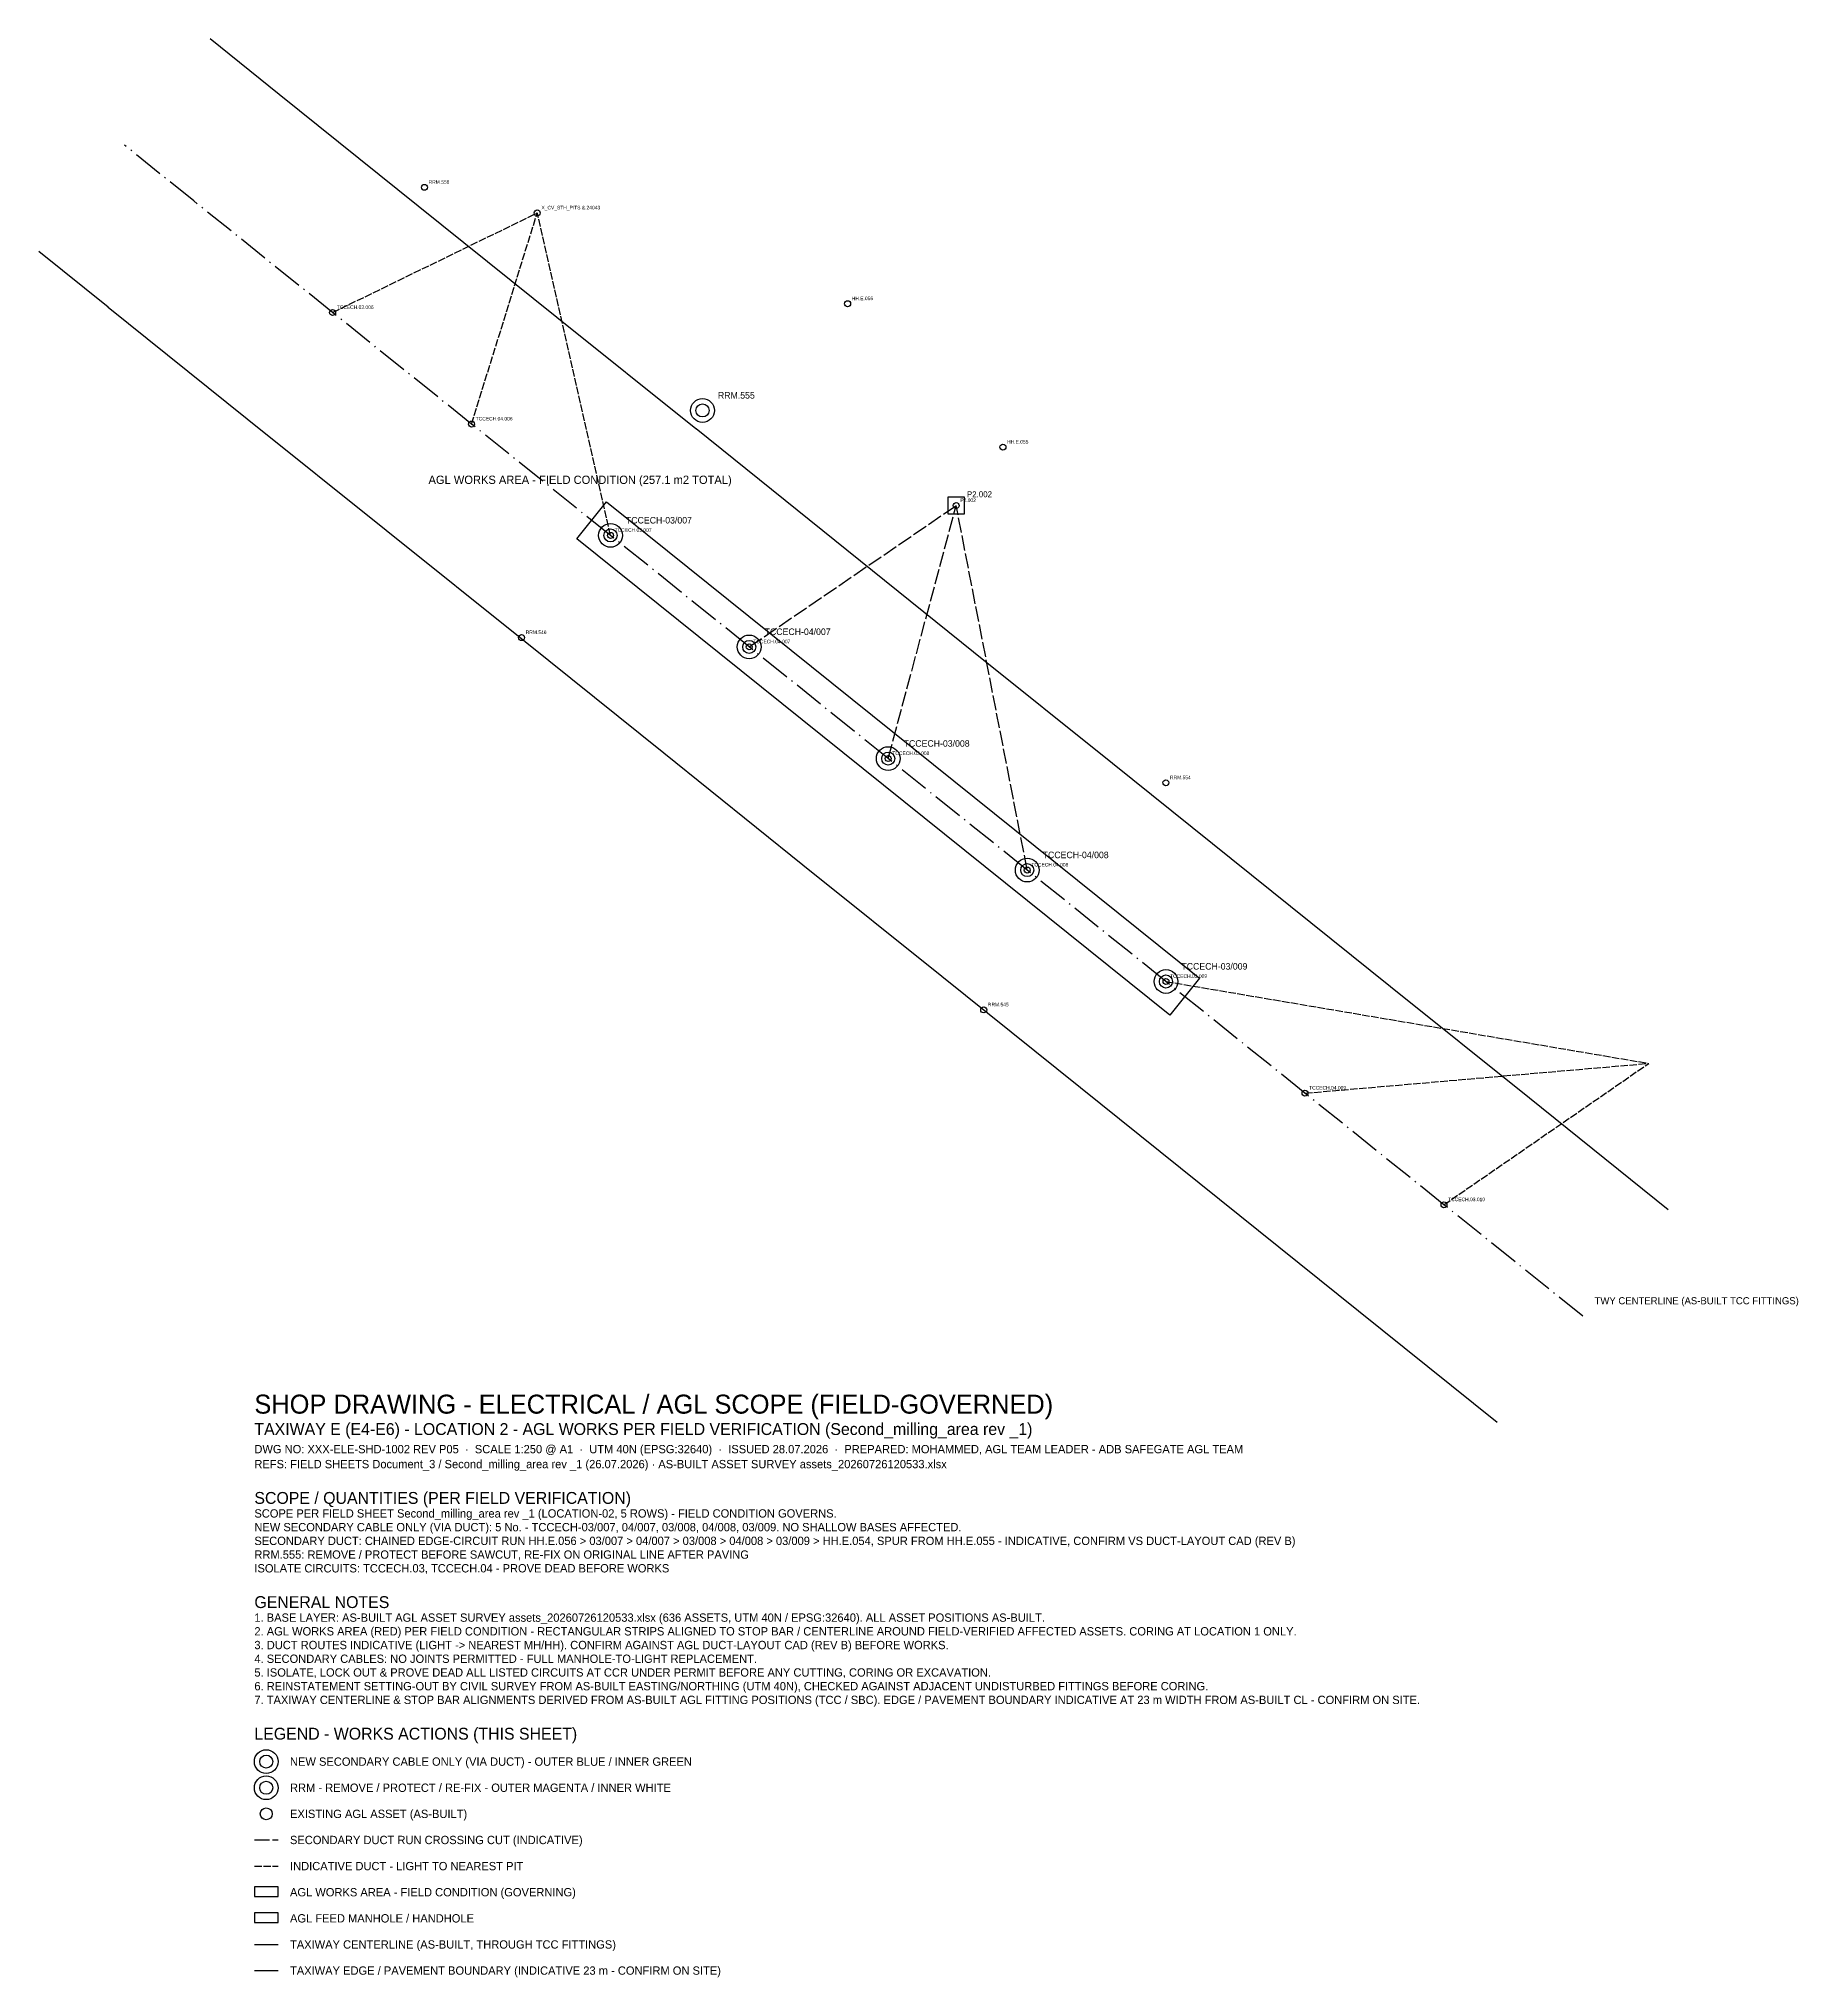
# Model space of a CAD drawing. Header units: metres. Extents: x 260874 to 261022, y 2704502 to 2704665.
import ezdxf

# ---------------------------------------------------------------- set-up
doc = ezdxf.new("R2010")
doc.units = ezdxf.units.M
for name, pattern in [('DASHDOT', [3.556, 2.54, -0.508, 0, -0.508]), ('DASHED', [1.524, 1.27, -0.254]), ('DASHED2', [0.762, 0.635, -0.127])]:
    doc.linetypes.add(name, pattern=pattern)
for name, color, linetype in [('ACT_CABLE_DUCT', 5, 'Continuous'), ('ACT_RRM', 6, 'Continuous'), ('AGL_ASSETS_ALL', 4, 'CONTINUOUS'), ('AGL_FEED_PITS', 6, 'CONTINUOUS'), ('AGL_WORKS_DEMARCATION', 1, 'Continuous'), ('DUCTS_CROSSING', 6, 'DASHED'), ('DUCTS_INDICATIVE_ALL', 8, 'DASHED2'), ('LABELS_ASSETS_ALL', 8, 'CONTINUOUS'), ('LABELS_WORKS', 7, 'Continuous'), ('MARK_CENTERLINE', 2, 'DASHDOT'), ('MARK_EDGE', 8, 'Continuous'), ('TITLE', 7, 'Continuous')]:
    doc.layers.add(name, color=color, linetype=linetype)

msp = doc.modelspace()

# ---------------------------------------------------------------- linework, layer by layer
at = {"layer": 'ACT_CABLE_DUCT', "color": 5}
for centre in [(260922.272, 2704622.948), (260933.955, 2704613.556), (260945.665, 2704604.147), (260957.377, 2704594.758), (260969.063, 2704585.374), (260893.272, 2704519.664)]:
    msp.add_circle(centre, 1, dxfattribs=at)
at = {"layer": 'ACT_CABLE_DUCT', "color": 3}
for centre in [(260922.272, 2704622.948), (260933.955, 2704613.556), (260945.665, 2704604.147), (260957.377, 2704594.758), (260969.063, 2704585.374), (260893.272, 2704519.664)]:
    msp.add_circle(centre, 0.55, dxfattribs=at)
at = {"layer": 'ACT_RRM', "color": 6}
for centre in [(260930.02, 2704633.469), (260893.272, 2704517.464)]:
    msp.add_circle(centre, 1, dxfattribs=at)
at = {"layer": 'ACT_RRM', "color": 7}
for centre in [(260930.02, 2704633.469), (260893.272, 2704517.464)]:
    msp.add_circle(centre, 0.55, dxfattribs=at)
at = {"layer": 'AGL_ASSETS_ALL'}
for centre, radius in [((260906.6, 2704652.263), 0.25), ((260916.1, 2704650.107), 0.25), ((260942.246, 2704642.459), 0.25), ((260898.861, 2704641.718), 0.25), ((260910.566, 2704632.326), 0.25), ((260955.33, 2704630.379), 0.25), ((260951.391, 2704625.459), 0.25), ((260922.272, 2704622.948), 0.25), ((260914.781, 2704614.336), 0.25), ((260933.955, 2704613.556), 0.25), ((260945.665, 2704604.147), 0.25), ((260969.052, 2704602.109), 0.25), ((260957.377, 2704594.758), 0.25), ((260969.063, 2704585.374), 0.25), ((260953.711, 2704582.978), 0.25), ((260980.773, 2704575.967), 0.25), ((260992.483, 2704566.569), 0.25), ((260893.272, 2704515.264), 0.5)]:
    msp.add_circle(centre, radius, dxfattribs=at)
at = {"layer": 'AGL_FEED_PITS'}
for points in [[(260950.691, 2704624.759), (260952.091, 2704624.759), (260952.091, 2704626.159), (260950.691, 2704626.159)], [(260892.272, 2704506.114), (260894.272, 2704506.114), (260894.272, 2704506.914), (260892.272, 2704506.914)]]:
    msp.add_lwpolyline(points, close=True, dxfattribs=at)
at = {"layer": 'AGL_WORKS_DEMARCATION'}
for points in [[(260921.94, 2704625.78), (260971.899, 2704585.661), (260969.387, 2704582.533), (260919.428, 2704622.651)], [(260892.272, 2704508.314), (260894.272, 2704508.314), (260894.272, 2704509.114), (260892.272, 2704509.114)]]:
    msp.add_lwpolyline(points, close=True, dxfattribs=at)
at = {"layer": 'DUCTS_CROSSING'}
for p, q in [((260933.955, 2704613.556), (260951.391, 2704625.459)), ((260945.665, 2704604.147), (260951.391, 2704625.459)), ((260957.377, 2704594.758), (260951.391, 2704625.459)), ((260892.272, 2704513.064), (260894.272, 2704513.064))]:
    msp.add_line(p, q, dxfattribs=at)
at = {"layer": 'DUCTS_INDICATIVE_ALL'}
for p, q in [((260898.861, 2704641.718), (260916.1, 2704650.107)), ((260910.566, 2704632.326), (260916.1, 2704650.107)), ((260922.272, 2704622.948), (260916.1, 2704650.107)), ((260969.063, 2704585.374), (261009.737, 2704578.477)), ((260980.773, 2704575.967), (261009.737, 2704578.477)), ((260992.483, 2704566.569), (261009.737, 2704578.477)), ((260892.272, 2704510.864), (260894.272, 2704510.864))]:
    msp.add_line(p, q, dxfattribs=at)
at = {"layer": 'MARK_CENTERLINE'}
msp.add_line((260892.272, 2704504.264), (260894.272, 2704504.264), dxfattribs=at)
msp.add_lwpolyline([(261004.167, 2704557.183), (260992.483, 2704566.569), (260980.773, 2704575.967), (260969.063, 2704585.374), (260957.377, 2704594.758), (260945.665, 2704604.147), (260933.955, 2704613.556), (260922.272, 2704622.948), (260910.566, 2704632.326), (260898.861, 2704641.718), (260887.158, 2704651.119), (260881.322, 2704655.819)], dxfattribs=at)
at = {"layer": 'MARK_EDGE'}
msp.add_line((260892.272, 2704502.064), (260894.272, 2704502.064), dxfattribs=at)
for points in [[(261011.369, 2704566.148), (260999.681, 2704575.538), (260987.973, 2704584.934), (260976.263, 2704594.341), (260964.57, 2704603.731), (260952.863, 2704613.116), (260941.159, 2704622.52), (260929.477, 2704631.911), (260929.462, 2704631.923), (260917.76, 2704641.298), (260906.061, 2704650.686), (260894.366, 2704660.08), (260888.535, 2704664.776)], [(260996.965, 2704548.218), (260985.283, 2704557.602), (260973.575, 2704566.998), (260961.862, 2704576.408), (260950.18, 2704585.788), (260938.472, 2704595.174), (260938.462, 2704595.182), (260926.752, 2704604.591), (260915.074, 2704613.979), (260903.376, 2704623.351), (260891.664, 2704632.748), (260879.956, 2704642.153), (260879.945, 2704642.162), (260874.109, 2704646.862)]]:
    msp.add_lwpolyline(points, dxfattribs=at)

# ---------------------------------------------------------------- texts
at = {"layer": 'AGL_FEED_PITS'}
msp.add_text('P2.002', height=0.5, dxfattribs=at).set_placement((260952.291, 2704626.159))
at = {"layer": 'AGL_WORKS_DEMARCATION'}
msp.add_text('AGL WORKS AREA - FIELD CONDITION (257.1 m2 TOTAL)', height=0.7, dxfattribs=at).set_placement((260906.94, 2704627.28))
at = {"layer": 'LABELS_ASSETS_ALL'}
for s, p in [('RRM.556', (260906.95, 2704652.563)), ('X_CV_STH_PITS &.24043', (260916.45, 2704650.407)), ('HH.E.056', (260942.596, 2704642.759)), ('TCCECH.03.006', (260899.211, 2704642.018)), ('TCCECH.04.006', (260910.916, 2704632.626)), ('HH.E.055', (260955.68, 2704630.679)), ('P2.002', (260951.741, 2704625.759)), ('TCCECH.03.007', (260922.622, 2704623.248)), ('RRM.546', (260915.131, 2704614.636)), ('TCCECH.04.007', (260934.305, 2704613.856)), ('TCCECH.03.008', (260946.015, 2704604.447)), ('RRM.554', (260969.402, 2704602.409)), ('TCCECH.04.008', (260957.727, 2704595.058)), ('TCCECH.03.009', (260969.413, 2704585.674)), ('RRM.545', (260954.061, 2704583.278)), ('TCCECH.04.009', (260981.123, 2704576.267)), ('TCCECH.03.010', (260992.833, 2704566.869))]:
    msp.add_text(s, height=0.3, dxfattribs=at).set_placement(p)
at = {"layer": 'LABELS_WORKS'}
for s, p in [('RRM.555', (260931.32, 2704634.469)), ('TCCECH-03/007', (260923.572, 2704623.948)), ('TCCECH-04/007', (260935.255, 2704614.556)), ('TCCECH-03/008', (260946.965, 2704605.147)), ('TCCECH-04/008', (260958.677, 2704595.758)), ('TCCECH-03/009', (260970.363, 2704586.374))]:
    msp.add_text(s, height=0.55, dxfattribs=at).set_placement(p)
at = {"layer": 'MARK_CENTERLINE'}
msp.add_text('TWY CENTERLINE (AS-BUILT TCC FITTINGS)', height=0.6, dxfattribs=at).set_placement((261005.167, 2704558.183))
at = {"layer": 'TITLE'}
for s, height, p in [('SHOP DRAWING - ELECTRICAL / AGL SCOPE (FIELD-GOVERNED)', 1.6, (260892.272, 2704548.974)), ('TAXIWAY E (E4-E6) - LOCATION 2 - AGL WORKS PER FIELD VERIFICATION (Second_milling_area rev _1)', 1, (260892.272, 2704547.174)), ('DWG NO: XXX-ELE-SHD-1002 REV P05  ·  SCALE 1:250 @ A1  ·  UTM 40N (EPSG:32640)  ·  ISSUED 28.07.2026  ·  PREPARED: MOHAMMED, AGL TEAM LEADER - ADB SAFEGATE AGL TEAM', 0.7, (260892.272, 2704545.634)), ('REFS: FIELD SHEETS Document_3 / Second_milling_area rev _1 (26.07.2026) · AS-BUILT ASSET SURVEY assets_20260726120533.xlsx', 0.7, (260892.272, 2704544.374)), ('SCOPE / QUANTITIES (PER FIELD VERIFICATION)', 1, (260892.272, 2704541.374)), ('SCOPE PER FIELD SHEET Second_milling_area rev _1 (LOCATION-02, 5 ROWS) - FIELD CONDITION GOVERNS.', 0.7, (260892.272, 2704540.219)), ('NEW SECONDARY CABLE ONLY (VIA DUCT): 5 No. - TCCECH-03/007, 04/007, 03/008, 04/008, 03/009. NO SHALLOW BASES AFFECTED.', 0.7, (260892.272, 2704539.064)), ('SECONDARY DUCT: CHAINED EDGE-CIRCUIT RUN HH.E.056 > 03/007 > 04/007 > 03/008 > 04/008 > 03/009 > HH.E.054, SPUR FROM HH.E.055 - INDICATIVE, CONFIRM VS DUCT-LAYOUT CAD (REV B)', 0.7, (260892.272, 2704537.909)), ('RRM.555: REMOVE / PROTECT BEFORE SAWCUT, RE-FIX ON ORIGINAL LINE AFTER PAVING', 0.7, (260892.272, 2704536.754)), ('ISOLATE CIRCUITS: TCCECH.03, TCCECH.04 - PROVE DEAD BEFORE WORKS', 0.7, (260892.272, 2704535.599)), ('GENERAL NOTES', 1, (260892.272, 2704532.599)), ('1. BASE LAYER: AS-BUILT AGL ASSET SURVEY assets_20260726120533.xlsx (636 ASSETS, UTM 40N / EPSG:32640). ALL ASSET POSITIONS AS-BUILT.', 0.7, (260892.272, 2704531.444)), ('3. DUCT ROUTES INDICATIVE (LIGHT -> NEAREST MH/HH). CONFIRM AGAINST AGL DUCT-LAYOUT CAD (REV B) BEFORE WORKS.', 0.7, (260892.272, 2704529.134)), ('2. AGL WORKS AREA (RED) PER FIELD CONDITION - RECTANGULAR STRIPS ALIGNED TO STOP BAR / CENTERLINE AROUND FIELD-VERIFIED AFFECTED ASSETS. CORING AT LOCATION 1 ONLY.', 0.7, (260892.272, 2704530.289)), ('4. SECONDARY CABLES: NO JOINTS PERMITTED - FULL MANHOLE-TO-LIGHT REPLACEMENT.', 0.7, (260892.272, 2704527.979)), ('5. ISOLATE, LOCK OUT & PROVE DEAD ALL LISTED CIRCUITS AT CCR UNDER PERMIT BEFORE ANY CUTTING, CORING OR EXCAVATION.', 0.7, (260892.272, 2704526.824)), ('6. REINSTATEMENT SETTING-OUT BY CIVIL SURVEY FROM AS-BUILT EASTING/NORTHING (UTM 40N), CHECKED AGAINST ADJACENT UNDISTURBED FITTINGS BEFORE CORING.', 0.7, (260892.272, 2704525.669)), ('7. TAXIWAY CENTERLINE & STOP BAR ALIGNMENTS DERIVED FROM AS-BUILT AGL FITTING POSITIONS (TCC / SBC). EDGE / PAVEMENT BOUNDARY INDICATIVE AT 23 m WIDTH FROM AS-BUILT CL - CONFIRM ON SITE.', 0.7, (260892.272, 2704524.514)), ('LEGEND - WORKS ACTIONS (THIS SHEET)', 1, (260892.272, 2704521.514)), ('NEW SECONDARY CABLE ONLY (VIA DUCT) - OUTER BLUE / INNER GREEN', 0.7, (260895.272, 2704519.314)), ('RRM - REMOVE / PROTECT / RE-FIX - OUTER MAGENTA / INNER WHITE', 0.7, (260895.272, 2704517.114)), ('EXISTING AGL ASSET (AS-BUILT)', 0.7, (260895.272, 2704514.914)), ('SECONDARY DUCT RUN CROSSING CUT (INDICATIVE)', 0.7, (260895.272, 2704512.714)), ('INDICATIVE DUCT - LIGHT TO NEAREST PIT', 0.7, (260895.272, 2704510.514)), ('AGL WORKS AREA - FIELD CONDITION (GOVERNING)', 0.7, (260895.272, 2704508.314)), ('AGL FEED MANHOLE / HANDHOLE', 0.7, (260895.272, 2704506.114)), ('TAXIWAY CENTERLINE (AS-BUILT, THROUGH TCC FITTINGS)', 0.7, (260895.272, 2704503.914)), ('TAXIWAY EDGE / PAVEMENT BOUNDARY (INDICATIVE 23 m - CONFIRM ON SITE)', 0.7, (260895.272, 2704501.714))]:
    msp.add_text(s, height=height, dxfattribs=at).set_placement(p)

doc.saveas('drawing.dxf')
